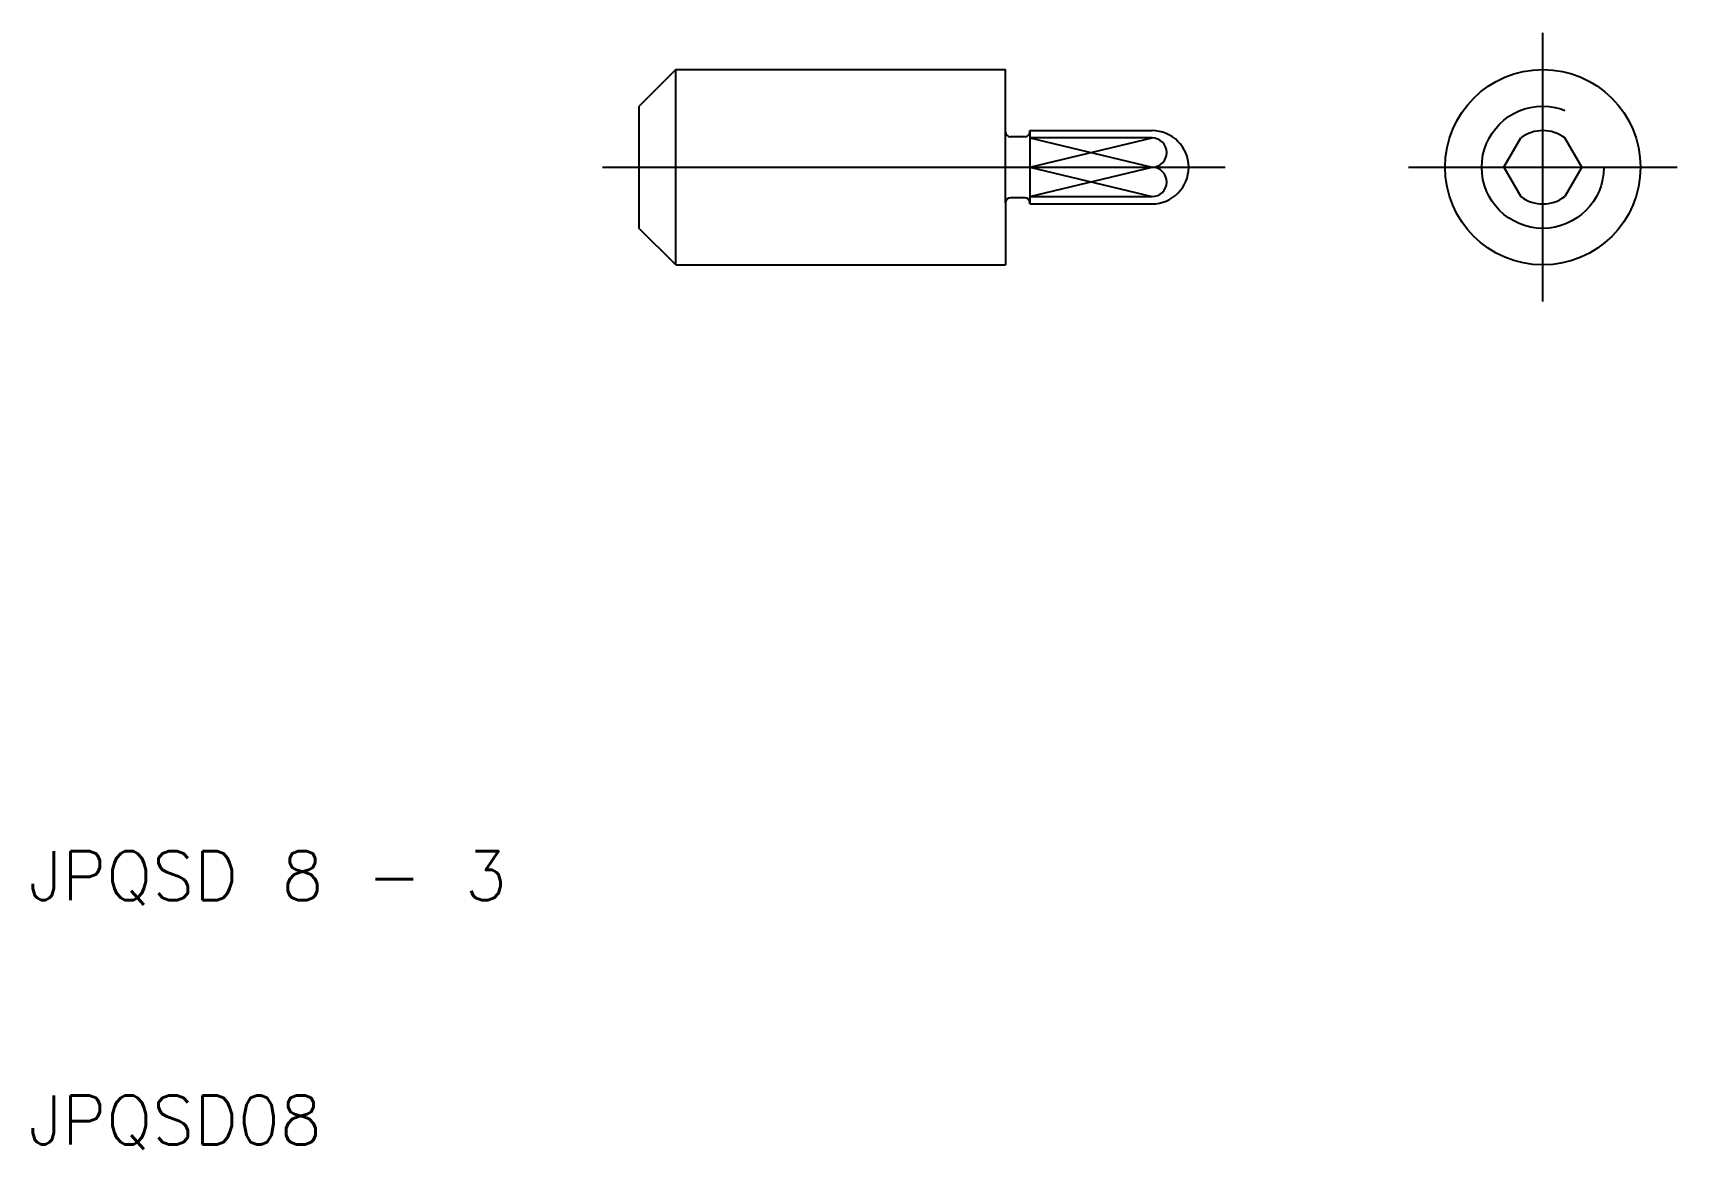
# Model space of a CAD drawing. Extents: x 10.2 to 77.5, y 9.8 to 55.5.
import ezdxf

# ---------------------------------------------------------------- set-up
doc = ezdxf.new("R2010")
doc.units = 0
doc.linetypes.add('CENTER', pattern=[50.8, 31.75, -6.35, 6.35, -6.35])
doc.linetypes.add('DASHED', pattern=[19.05, 12.7, -6.35])
doc.layers.get('0').update_dxf_attribs({"linetype": 'CONTINUOUS'})
doc.layers.add('CENTER', color=1, linetype='CENTER')
doc.styles.get("Standard").update_dxf_attribs({"font": 'txt.shx'})

msp = doc.modelspace()

# ---------------------------------------------------------------- linework, layer by layer
for p, q in [((36.5, 54), (35, 52.5)), ((36.5, 46), (36.5, 54)), ((36.5, 46), (36.5, 54)), ((36.5, 54), (50, 54)), ((50, 51.45), (50, 54)), ((35, 47.5), (35, 52.5)), ((50, 48.55), (50, 51.45)), ((50.8, 51.25), (50.2, 51.25)), ((51, 51.5), (56, 51.5)), ((51, 51.45), (51, 51.5)), ((51, 51.45), (51, 48.55)), ((56, 51.2), (51, 51.2)), ((70.407, 50), (71.1, 51.2)), ((73.593, 50), (72.9, 51.2)), ((51, 50), (56, 50)), ((70.407, 50), (71.1, 48.8)), ((73.593, 50), (72.9, 48.8)), ((50, 48.55), (50, 46)), ((50.8, 48.75), (50.2, 48.75)), ((51, 48.8), (56, 48.8)), ((51, 48.5), (51, 48.55)), ((51, 48.5), (56, 48.5)), ((36.5, 46), (35, 47.5)), ((36.5, 46), (50, 46))]:
    msp.add_line(p, q)
at = {"color": 3}
for p, q in [((51, 50), (56, 51.2)), ((51, 51.2), (56, 50)), ((51, 50), (56, 48.8)), ((51, 48.8), (56, 50))]:
    msp.add_line(p, q, dxfattribs=at)
msp.add_circle((72, 50), 4)
at = {"color": 3, "linetype": 'DASHED'}
msp.add_circle((72, 50), 2.5, dxfattribs=at)
for centre, radius, start, end in [((50.2, 51.45), 0.2, 180, 270), ((50.8, 51.45), 0.2, 270, 0), ((56, 50), 1.5, 270, 90), ((56, 50.6), 0.6, 271.44138, 89.99094), ((72, 50), 1.5, 53.1301, 126.8699), ((56, 49.4), 0.6, 270.00906, 88.55862), ((50.2, 48.55), 0.2, 90, 180), ((50.8, 48.55), 0.2, 0, 90), ((72, 50), 1.5, 233.1301, 306.8699)]:
    msp.add_arc(centre, radius, start, end)
at = {"layer": 'CENTER'}
for p, q in [((72, 44.5), (72, 55.5)), ((33.5, 50), (59, 50)), ((66.5, 50), (77.5, 50))]:
    msp.add_line(p, q, dxfattribs=at)

# ---------------------------------------------------------------- texts
for s, p in [('JPQSD 8 - 3', (10, 20)), ('JPQSD08', (10, 10))]:
    msp.add_text(s, height=2).set_placement(p)

doc.saveas('drawing.dxf')
